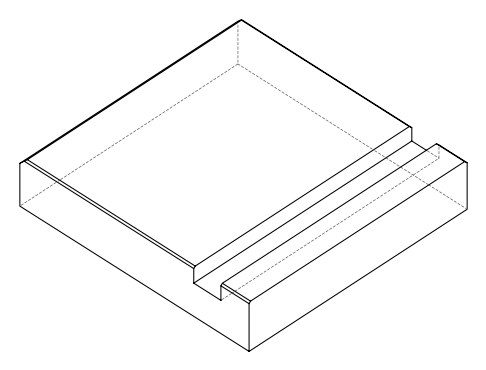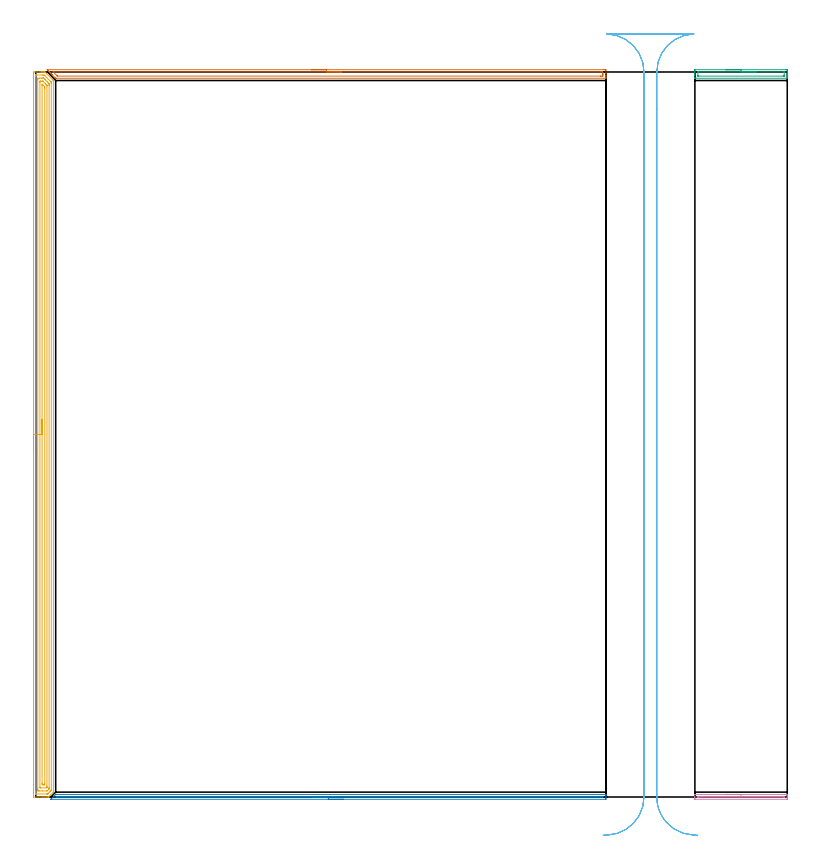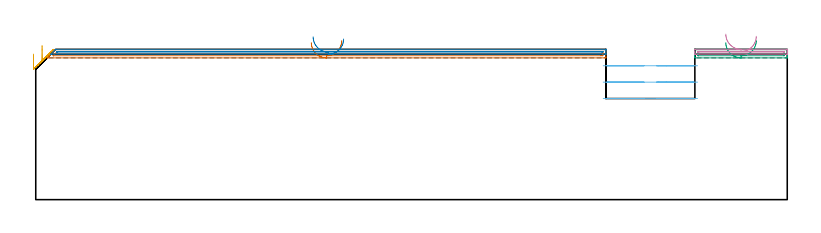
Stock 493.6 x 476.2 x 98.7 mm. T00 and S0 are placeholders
(PLAN: 6 operations, 1 tool changes, 42.1 min)
(1 AREA_MILL | FG_CHAMFER_SURFACE | UGT0205_001 | 6.03 min | 5867 mm3)
(2 AREA_MILL_1 | FG_CHAMFER_SURFACE_1 | UGT0205_001 | 5.95 min | 1876 mm3)
(3 AREA_MILL_2 | FG_CHAMFER_SURFACE_2 | UGT0205_001 | 1.17 min | 1022 mm3)
(4 AREA_MILL_3 | FG_CHAMFER_SURFACE_3 | UGT0205_001 | 1.11 min | 323 mm3)
(5 AREA_MILL_4 | FG_CHAMFER_SURFACE_4 | UGT0205_001 | 19.24 min | 40726 mm3)
(6 MILL_RECTANGULAR_SLOT | SLOT_RECTANGULAR | UGT0201_020 | Follow Part, ap 12.5, ae 75% | 8.62 min | 898286 mm3)
(TOOL UGT0205_001 | Chamfer Mill 20 x 3 x 45 deg. | D20 FL50 Z2)
(TOOL UGT0201_020 | End mill 50 mm | D50 FL50 Z4)
(OP 1 AREA_MILL)
G17 G21 G94 G90
T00 M6
G54
G17 G0 G90 X181. Y477.7 S1061 M3
G43 Z108.7 H0
Z103.1
G94 G1 X181.038 Z102.228 F250.
X181.152 Z101.363
X181.341 Z100.512
X181.603 Z99.68
X181.937 Z98.874
X182.34 Z98.1
X182.808 Z97.364
X183.339 Z96.672
X183.929 Z96.029
X184.572 Z95.439
X185.264 Z94.908
X186. Z94.44
X186.774 Z94.037
X187.58 Z93.703
X188.412 Z93.441
X189.263 Z93.252
X190.128 Z93.138
X191. Z93.1
X373.293
X373.87 Y477.698 Z93.102
X374.44 Y477.693 Z93.104
X374.492 Y477.691 Z93.105
X374.5 Y477.126 Z93.671
Y475.345 Z95.45
Y473.929 Z96.867
Y473.565 Z97.231
Y472.835 Z97.965
Y472.57 Z98.229
X374.492 Y472.151 Z98.641
X374.49 Y472.103 Z98.688
X374.317 Y472.1 Z98.7
X13.496
X13.097 Y472.106 Z98.692
X12.997 Y472.202 Z98.596
X10.743 Y474.455 Z96.342
X10.677 Y474.523 Z96.276
X10.515 Y474.685 Z96.114
X10.447 Y474.752 Z96.045
X10.382 Y474.818 Z95.981
X10.217 Y474.983 Z95.816
X10.15 Y475.048 Z95.748
X10.086 Y475.113 Z95.686
X9.919 Y475.281 Z95.518
X9.853 Y475.345 Z95.451
X9.791 Y475.409 Z95.39
X9.621 Y475.579 Z95.22
X9.557 Y475.642 Z95.155
X9.495 Y475.704 Z95.095
X9.323 Y475.877 Z94.922
X9.26 Y475.939 Z94.858
X9.2 Y476. Z94.799
X9.024 Y476.175 Z94.624
X8.963 Y476.235 Z94.561
X8.904 Y476.295 Z94.504
X8.726 Y476.473 Z94.326
X8.666 Y476.532 Z94.265
X8.609 Y476.591 Z94.208
X8.428 Y476.771 Z94.028
X8.37 Y476.829 Z93.968
X8.313 Y476.886 Z93.913
X8.13 Y477.069 Z93.73
X8.073 Y477.126 Z93.671
X7.91 Y477.29 Z93.51
X7.832 Y477.368 Z93.432
X7.628 Y477.571 Z93.227
X7.534 Y477.669 Z93.129
X7.517 Y477.694 Z93.103
X7.534 Y477.699 Z93.099
X7.746 Y477.7 Z93.1
X191.
Y476.286 Z94.514
X371.187
X372.034 Y476.282 Z94.518
X372.081 Y476.279 Z94.521
X372.49 Y476.235 Z94.565
X372.497 Y475.821 Z94.979
X372.499 Y475.345 Z95.455
X372.5 Y474.928 Z95.872
X372.499 Y474.455 Z96.345
X372.497 Y474.04 Z96.76
X372.49 Y473.565 Z97.235
X372.125 Y473.521 Z97.279
X372.081 Y473.518 Z97.282
X371.238 Y473.514 Z97.286
X371.187
X14.339 Y473.515 Z97.285
X14.238 Y473.518 Z97.282
X14.172 Y473.521 Z97.279
X14.129 Y473.533 Z97.267
X14.093 Y473.565 Z97.235
X13.496 Y474.155 Z96.645
X11.707 Y475.944 Z94.856
X11.422 Y476.235 Z94.565
X11.39 Y476.271 Z94.529
X11.505 Y476.279 Z94.521
X11.606 Y476.284 Z94.516
X11.657 Y476.286 Z94.514
X11.707
X191.
X191.871 Z94.552
X192.736 Z94.666
X193.588 Z94.855
X194.42 Z95.117
X195.226 Z95.451
X196. Z95.854
X196.736 Z96.323
X197.428 Z96.854
X198.071 Z97.443
X198.66 Z98.086
X199.191 Z98.778
X199.66 Z99.514
X200.063 Z100.288
X200.397 Z101.094
X200.659 Z101.926
X200.848 Z102.778
X200.962 Z103.643
X201. Z104.514
G0 Z108.7
M5
M2
(OP 2 AREA_MILL_1)
G17 G21 G94 G90
T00 M6
G54
G17 G0 G90 X202.2 Y-1.5 S1061 M3
G43 Z108.7 H0
Z105.5
G94 G1 X202.162 Z104.628 F250.
X202.048 Z103.763
X201.859 Z102.912
X201.597 Z102.08
X201.263 Z101.274
X200.86 Z100.5
X200.391 Z99.764
X199.86 Z99.072
X199.271 Z98.429
X198.628 Z97.84
X197.936 Z97.308
X197.2 Z96.84
X196.426 Z96.437
X195.62 Z96.103
X194.788 Z95.841
X193.936 Z95.652
X193.072 Z95.538
X192.2 Z95.5
X9.985
X9.915 Y-1.496 Z95.502
X9.928 Y-1.471 Z95.527
X12.926 Y1.526 Z98.525
X13.068 Y1.666 Z98.661
X13.105 Y1.696 Z98.69
X13.189 Y1.7 Z98.7
X374.336
X374.49 Y1.698 Z98.688
X374.496 Y1.594 Z98.586
X374.5 Y1.483 Z98.482
Y1.175 Z98.175
Y0.535 Z97.53
Y-0.655 Z96.341
X374.498 Y-1.205 Z95.791
X374.496 Y-1.492 Z95.506
X374.483 Y-1.493 Z95.505
X374.185 Y-1.5 Z95.5
X192.2
Y-0.086 Z96.914
X14.43
X14.082 Y-0.084 Z96.916
X13.821 Y-0.081 Z96.919
X13.789 Y-0.079 Z96.921
X13.801 Y-0.061 Z96.939
X13.842 Y-0.016 Z96.984
X14.082 Y0.223 Z97.223
X14.148 Y0.279 Z97.279
X14.207 Y0.281 Z97.281
X14.34 Y0.284 Z97.284
X14.719 Y0.285 Z97.285
X14.975 Y0.286 Z97.286
X372.104 Y0.285 Z97.285
X372.363 Y0.283 Z97.283
X372.454 Y0.279 Z97.279
X372.49 Y0.276 Z97.276
X372.492 Y0.256 Z97.256
X372.494 Y0.155 Z97.155
X372.475 Y-0.079 Z96.921
X372.104 Y-0.083 Z96.917
X371.847 Y-0.085 Z96.915
X192.2 Y-0.086 Z96.914
X191.328 Z96.952
X190.463 Z97.066
X189.612 Z97.255
X188.78 Z97.517
X187.974 Z97.851
X187.2 Z98.254
X186.464 Z98.723
X185.772 Z99.254
X185.129 Z99.843
X184.54 Z100.486
X184.008 Z101.178
X183.54 Z101.914
X183.137 Z102.688
X182.803 Z103.494
X182.541 Z104.326
X182.352 Z105.178
X182.238 Z106.043
X182.2 Z106.914
G0 Z108.7
M5
M2
(OP 3 AREA_MILL_2)
G17 G21 G94 G90
T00 M6
G54
G17 G0 G90 X453.25 Y477.7 S1061 M3
G43 Z108.7 H0
Z103.1
G94 G1 X453.288 Z102.228 F250.
X453.402 Z101.363
X453.591 Z100.512
X453.853 Z99.68
X454.187 Z98.874
X454.59 Z98.1
X455.058 Z97.364
X455.59 Z96.672
X456.179 Z96.029
X456.822 Z95.439
X457.514 Z94.908
X458.25 Z94.44
X459.024 Z94.037
X459.83 Z93.703
X460.662 Z93.441
X461.513 Z93.252
X462.378 Z93.138
X463.25 Z93.1
X492.466
X493.039 Y477.697 Z93.103
X493.593 Y477.691 Z93.105
X493.596 Y477.683 Z93.112
X493.6 Y477.126 Z93.669
Y476.796 Z93.998
Y476.235 Z94.559
Y475.577 Z95.22
Y475.345 Z95.452
Y474.687 Z96.11
Y474.455 Z96.341
Y473.991 Z96.808
Y473.138 Z97.661
Y472.674 Z98.124
Y472.399 Z98.4
X493.593 Y472.132 Z98.66
X493.59 Y472.103 Z98.689
X493.484 Y472.1 Z98.7
X433.016
X432.91 Y472.103 Z98.689
X432.907 Y472.132 Z98.66
X432.9 Y472.399 Z98.399
Y473.991 Z96.808
Y474.455 Z96.341
Y474.687 Z96.11
Y475.345 Z95.452
Y475.577 Z95.22
Y476.235 Z94.559
Y476.796 Z93.998
X432.901 Y477.126 Z93.669
X432.904 Y477.683 Z93.112
X432.907 Y477.691 Z93.105
X433.46 Y477.7 Z93.1
X463.25
Y476.286 Z94.514
X491.311 Y476.285 Z94.515
X491.412 Y476.283 Z94.517
X491.59 Y476.277 Z94.523
X491.593 Y476.235 Z94.565
X491.599 Y475.897 Z94.903
Y474.116 Z96.684
X491.593 Y473.565 Z97.235
X491.59 Y473.529 Z97.271
X491.462 Y473.52 Z97.28
X491.362 Y473.515 Z97.285
X491.311 Y473.514 Z97.286
X491.261
X435.189 Y473.515 Z97.285
X435.088 Y473.517 Z97.283
X434.91 Y473.523 Z97.277
X434.907 Y473.565 Z97.235
X434.901 Y473.903 Z96.897
X434.9 Y475.684 Z95.116
X434.907 Y476.235 Z94.565
X434.91 Y476.271 Z94.529
X435.038 Y476.28 Z94.52
X435.138 Y476.285 Z94.515
X435.189 Y476.286 Z94.514
X435.239
X463.25
X464.122 Z94.552
X464.986 Z94.666
X465.838 Z94.855
X466.67 Z95.117
X467.476 Z95.451
X468.25 Z95.854
X468.986 Z96.323
X469.678 Z96.854
X470.321 Z97.443
X470.91 Z98.086
X471.441 Z98.778
X471.91 Z99.514
X472.313 Z100.288
X472.647 Z101.094
X472.909 Z101.926
X473.098 Z102.778
X473.212 Z103.643
X473.25 Z104.514
G0 Z108.7
M5
M2
(OP 4 AREA_MILL_3)
G17 G21 G94 G90
T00 M6
G54
G17 G0 G90 X453.25 Y1.7 S1061 M3
G43 Z108.7 H0
G94 G1 X453.288 Z107.828 F250.
X453.402 Z106.963
X453.591 Z106.112
X453.853 Z105.28
X454.187 Z104.474
X454.59 Z103.7
X455.058 Z102.964
X455.59 Z102.272
X456.179 Z101.629
X456.822 Z101.039
X457.514 Z100.508
X458.25 Z100.04
X459.024 Z99.637
X459.83 Z99.303
X460.662 Z99.041
X461.514 Z98.852
X462.378 Z98.738
X463.25 Z98.7
X493.484
X493.59 Y1.697 Z98.689
X493.598 Y1.625 Z98.617
X493.6 Y1.546 Z98.545
Y0.952 Z97.951
Y0.118 Z97.117
Y-0.335 Z96.661
Y-0.562 Z96.435
Y-1.205 Z95.791
Y-1.432 Z95.566
X493.597 Y-1.491 Z95.506
X493.334 Y-1.5 Z95.5
X433.461
X433.165 Y-1.498 Z95.502
X432.903 Y-1.491 Z95.506
X432.9 Y-1.432 Z95.566
Y-0.335 Z96.661
Y0.118 Z97.117
Y1.547 Z98.545
X432.902 Y1.625 Z98.617
X432.91 Y1.697 Z98.689
X433.016 Y1.7 Z98.7
X463.25
Y0.286 Z97.286
X491.006 Y0.285 Z97.285
X491.261
X491.52 Y0.282 Z97.282
X491.576 Y0.279 Z97.279
X491.591 Y0.273 Z97.273
X491.593 Y0.264 Z97.264
X491.598 Y0.206 Z97.206
X491.59 Y-0.065 Z96.935
X491.585 Y-0.079 Z96.921
X491.545 Y-0.081 Z96.919
X491.451 Y-0.084 Z96.916
X491.261 Y-0.085 Z96.915
X491.006 Y-0.086 Z96.914
X435.619
X435.239 Y-0.085 Z96.915
X434.98 Y-0.082 Z96.918
X434.924 Y-0.079 Z96.921
X434.909 Y-0.073 Z96.927
X434.907 Y-0.064 Z96.936
X434.901 Y-0.005 Z96.995
X434.904 Y0.121 Z97.121
X434.909 Y0.22 Z97.22
X434.915 Y0.28 Z97.28
X434.923 Y0.281 Z97.281
X434.985 Y0.284 Z97.284
X435.111 Y0.285 Z97.285
X435.239 Y0.286 Z97.286
X463.25
X464.122 Z97.324
X464.986 Z97.438
X465.838 Z97.626
X466.67 Z97.889
X467.476 Z98.223
X468.25 Z98.625
X468.986 Z99.094
X469.678 Z99.625
X470.321 Z100.215
X470.91 Z100.858
X471.442 Z101.55
X471.91 Z102.286
X472.313 Z103.059
X472.647 Z103.865
X472.909 Z104.697
X473.098 Z105.549
X473.212 Z106.414
X473.25 Z107.286
G0 Z108.7
M5
M2
(OP 5 AREA_MILL_4)
G17 G21 G94 G90
T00 M6
G54
G17 G0 G90 X-1.5 Y228.1 S1061 M3
G43 Z108.7 H0
Z95.6
G94 G1 Y228.138 Z94.728 F250.
Y228.252 Z93.864
Y228.441 Z93.012
Y228.703 Z92.18
Y229.037 Z91.374
Y229.44 Z90.6
Y229.908 Z89.864
Y230.44 Z89.172
Y231.029 Z88.529
Y231.672 Z87.94
Y232.364 Z87.408
Y233.1 Z86.94
Y233.874 Z86.537
Y234.68 Z86.203
Y235.512 Z85.941
Y236.364 Z85.752
Y237.228 Z85.638
Y238.1 Z85.6
Y475.084
X-1.499 Y475.567 Z85.601
X-1.496 Y475.974 Z85.603
X-1.492 Y476.19 Z85.605
X-1.096 Y476.2 Z86.001
X3.294 Z90.388
X3.807 Z90.904
X4.172 Z91.268
X4.685 Z91.781
X5.05 Z92.144
X5.82 Z92.918
X5.874 Z92.972
X5.928 Y476.198 Z93.025
X5.994 Y476.196 Z93.089
X6.038 Y476.163 Z93.135
X11.271 Y470.929 Z98.369
X11.601 Y470.594 Z98.684
X11.6 Y470.201 Z98.7
Y3.316
X11.597 Y3.206 Z98.689
X11.422 Y3.021 Z98.519
X8.562 Y0.162 Z95.661
X8.411 Y0.009 Z95.503
X8.382 Y0.002 Z95.474
X8.197 Y0. Z95.297
X7.535 Z94.635
X6.806 Z93.901
X5.563 Z92.661
X4.172 Z91.268
X-1.354 Y0.001 Z85.743
X-1.492 Y0.01 Z85.606
X-1.499 Y0.149 Z85.599
X-1.5 Y8.054 Z85.6
Y238.1
X-0.086 Z87.014
X-0.085 Y473.643 Z87.015
X-0.084 Y473.778 Z87.016
X-0.079 Y474.156 Z87.021
X-0.071 Y474.19 Z87.029
X-0.002 Y474.194 Z87.098
X0.108 Y474.198 Z87.208
X0.246 Y474.2 Z87.346
X4.637 Y474.199 Z91.737
X5.05 Y474.195 Z92.15
X5.524 Y474.19 Z92.624
X5.928 Y473.821 Z93.028
X5.942 Y473.807 Z93.042
X9.663 Y470.086 Z96.763
X9.903 Y469.843 Z97.003
X10.073 Y469.667 Z97.173
X10.179 Y469.554 Z97.279
X10.181 Y469.535 Z97.281
X10.184 Y469.443 Z97.284
X10.185 Y469.306 Z97.285
X10.186 Y468.547 Z97.286
Y5.105
X10.184 Y4.348 Z97.284
X10.181 Y4.279 Z97.281
X10.179 Y4.249 Z97.279
X10.151 Y4.211 Z97.251
X9.796 Y3.848 Z96.896
X9.44 Y3.49 Z96.54
X9.354 Y3.404 Z96.454
X8.562 Y2.612 Z95.662
X8.372 Y2.422 Z95.472
X8.022 Y2.078 Z95.122
X7.972 Y2.034 Z95.072
X7.941 Y2.01 Z95.041
X7.891 Y2.007 Z94.991
X7.684 Y2.003 Z94.784
X7.22 Y2. Z94.32
X0.195 Z87.295
X-0.009 Y2.003 Z87.091
X-0.044 Y2.005 Z87.056
X-0.078 Y2.009 Z87.022
X-0.08 Y2.057 Z87.02
X-0.084 Y2.285 Z87.016
X-0.085 Y2.422 Z87.015
X-0.086 Y3.181 Z87.014
Y238.1
X1.328 Z88.428
X1.329 Y471.095 Z88.429
Y471.307
X1.335 Y471.989 Z88.435
X1.338 Y472.193 Z88.438
X2.416 Y472.2 Z89.516
X3.965 Z91.065
X4.172 Y472.199 Z91.272
X4.847 Y472.196 Z91.947
X5.05 Y472.19 Z92.15
X5.111 Y472.175 Z92.211
X5.177 Y472.115 Z92.277
X5.309 Y471.989 Z92.409
X5.928 Y471.373 Z93.028
X6.206 Y471.095 Z93.306
X7.684 Y469.617 Z94.784
X7.995 Y469.306 Z95.095
X8.562 Y468.735 Z95.662
X8.721 Y468.571 Z95.821
X8.759 Y468.53 Z95.859
X8.765 Y468.481 Z95.865
X8.767 Y468.412 Z95.867
X8.77 Y468.2 Z95.87
X8.771 Y467.517 Z95.871
X8.772 Y467.304 Z95.872
X8.771 Y5.999 Z95.871
Y5.787
X8.767 Y5.446 Z95.867
X8.764 Y5.28 Z95.864
X8.605 Y5.105 Z95.705
X8.584 Y5.083 Z95.684
X7.684 Y4.184 Z94.784
X7.511 Y4.022 Z94.611
X7.348 Y4.01 Z94.448
X7.011 Y4.002 Z94.111
X4.379 Y4. Z91.479
X2.416 Z89.516
X1.743 Y4.001 Z88.843
X1.538 Y4.005 Z88.638
X1.338 Y4.01 Z88.438
X1.334 Y4.211 Z88.434
X1.331 Y4.422 Z88.431
X1.329 Y5.105 Z88.429
X1.328 Y5.318 Z88.428
Y238.1
X2.743 Z89.843
Y469.306
X2.745 Y469.865 Z89.845
X2.748 Y470.055 Z89.848
X2.752 Y470.19 Z89.852
X2.855 Y470.193 Z89.955
X3.294 Y470.2 Z90.394
X4.172 Z91.272
X4.611 Y470.192 Z91.711
X4.637 Y470.19 Z91.737
X4.674 Y470.166 Z91.774
X4.759 Y470.086 Z91.859
X4.888 Y469.961 Z91.988
X6.439 Y468.412 Z93.539
X6.806 Y468.043 Z93.906
X7.324 Y467.517 Z94.424
X7.351 Y467.478 Z94.451
X7.353 Y467.446 Z94.453
X7.355 Y467.377 Z94.455
X7.357 Y467.237 Z94.457
Y466.956
Y7.227
X7.355 Y6.894 Z94.455
X7.351 Y6.339 Z94.451
X7.346 Y6.306 Z94.446
X7.329 Y6.286 Z94.429
X7.287 Y6.242 Z94.387
X7.177 Y6.138 Z94.277
X7.023 Y6.01 Z94.123
X6.806 Y6. Z93.906
X3.294 Z90.394
X2.855 Y6.007 Z89.955
X2.752 Y6.01 Z89.852
X2.748 Y6.079 Z89.848
X2.746 Y6.152 Z89.846
X2.743 Y6.56 Z89.843
Y238.1
X4.157 Z91.257
Y467.532
X4.172 Y468.19 Z91.272
X4.213 Y468.177 Z91.313
X4.257 Y468.137 Z91.357
X4.347 Y468.052 Z91.447
X4.525 Y467.876 Z91.625
X4.885 Y467.517 Z91.985
X5.05 Y467.351 Z92.15
X5.774 Y466.623 Z92.874
X5.928 Y466.462 Z93.028
X5.943 Y465.728 Z93.043
Y465.713
Y8.668
X5.928 Y8.01 Z93.028
X5.716 Y8.004 Z92.816
X5.05 Y8.001 Z92.15
X4.841 Z91.941
X4.172 Y8.01 Z91.272
X4.157 Y8.683 Z91.257
Y8.698
Y238.1
Y238.972 Z91.295
Y239.836 Z91.409
Y240.688 Z91.598
Y241.52 Z91.86
Y242.326 Z92.194
Y243.1 Z92.597
Y243.836 Z93.065
Y244.528 Z93.596
Y245.171 Z94.186
Y245.76 Z94.829
Y246.292 Z95.521
Y246.76 Z96.257
Y247.163 Z97.031
Y247.497 Z97.837
Y247.759 Z98.669
Y247.948 Z99.52
Y248.062 Z100.385
Y248.1 Z101.257
G0 Z108.7
M5
M2
(OP 6 MILL_RECTANGULAR_SLOT)
G17 G21 G94 G90
T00 M6
G54
G17 G0 G90 X434.672 Y-25.117 S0 M3
G43 Z108.7 H0
Z87.933
G94 G1 X431.676 Y-24.97 F250.
G2 X414.135 Y-16.518 R25. F500.
X409.183 Y-7.907 R25. F411.
X407.9 Y0. R25. F318.
G1 Y451.955
Y476.2 F500.
G2 X432.193 Y501.19 R25.
G1 X375.207
G2 X399.5 Y476.2 R25.
G1 Y0.
G2 X375.724 Y-24.97 R25.
G1 X372.728 Y-25.117 F250.
G0 X434.672 Z77.167
G1 X431.676 Y-24.97
G2 X414.135 Y-16.518 R25. F500.
X409.183 Y-7.907 R25. F419.
X407.9 Y0. R25. F326.
G1 Y451.955
Y476.2 F500.
G2 X432.193 Y501.19 R25.
G1 Y501.2
X375.207
Y501.19
G2 X399.5 Y476.2 R25.
G1 Y0.
G2 X375.724 Y-24.97 R25.
G1 X372.728 Y-25.117 F250.
G0 X434.672 Z66.4
G1 X431.676 Y-24.97
G2 X414.135 Y-16.518 R25. F500.
X409.183 Y-7.907 R25. F411.
X407.9 Y0. R25. F318.
G1 Y451.955
Y476.2 F500.
G2 X432.193 Y501.19 R25.
G1 Y501.2
X375.207
Y501.19
G2 X399.5 Y476.2 R25.
G1 Y0.
G2 X375.724 Y-24.97 R25.
G1 X372.728 Y-25.117 F250.
G0 Z108.7
M5
M2
